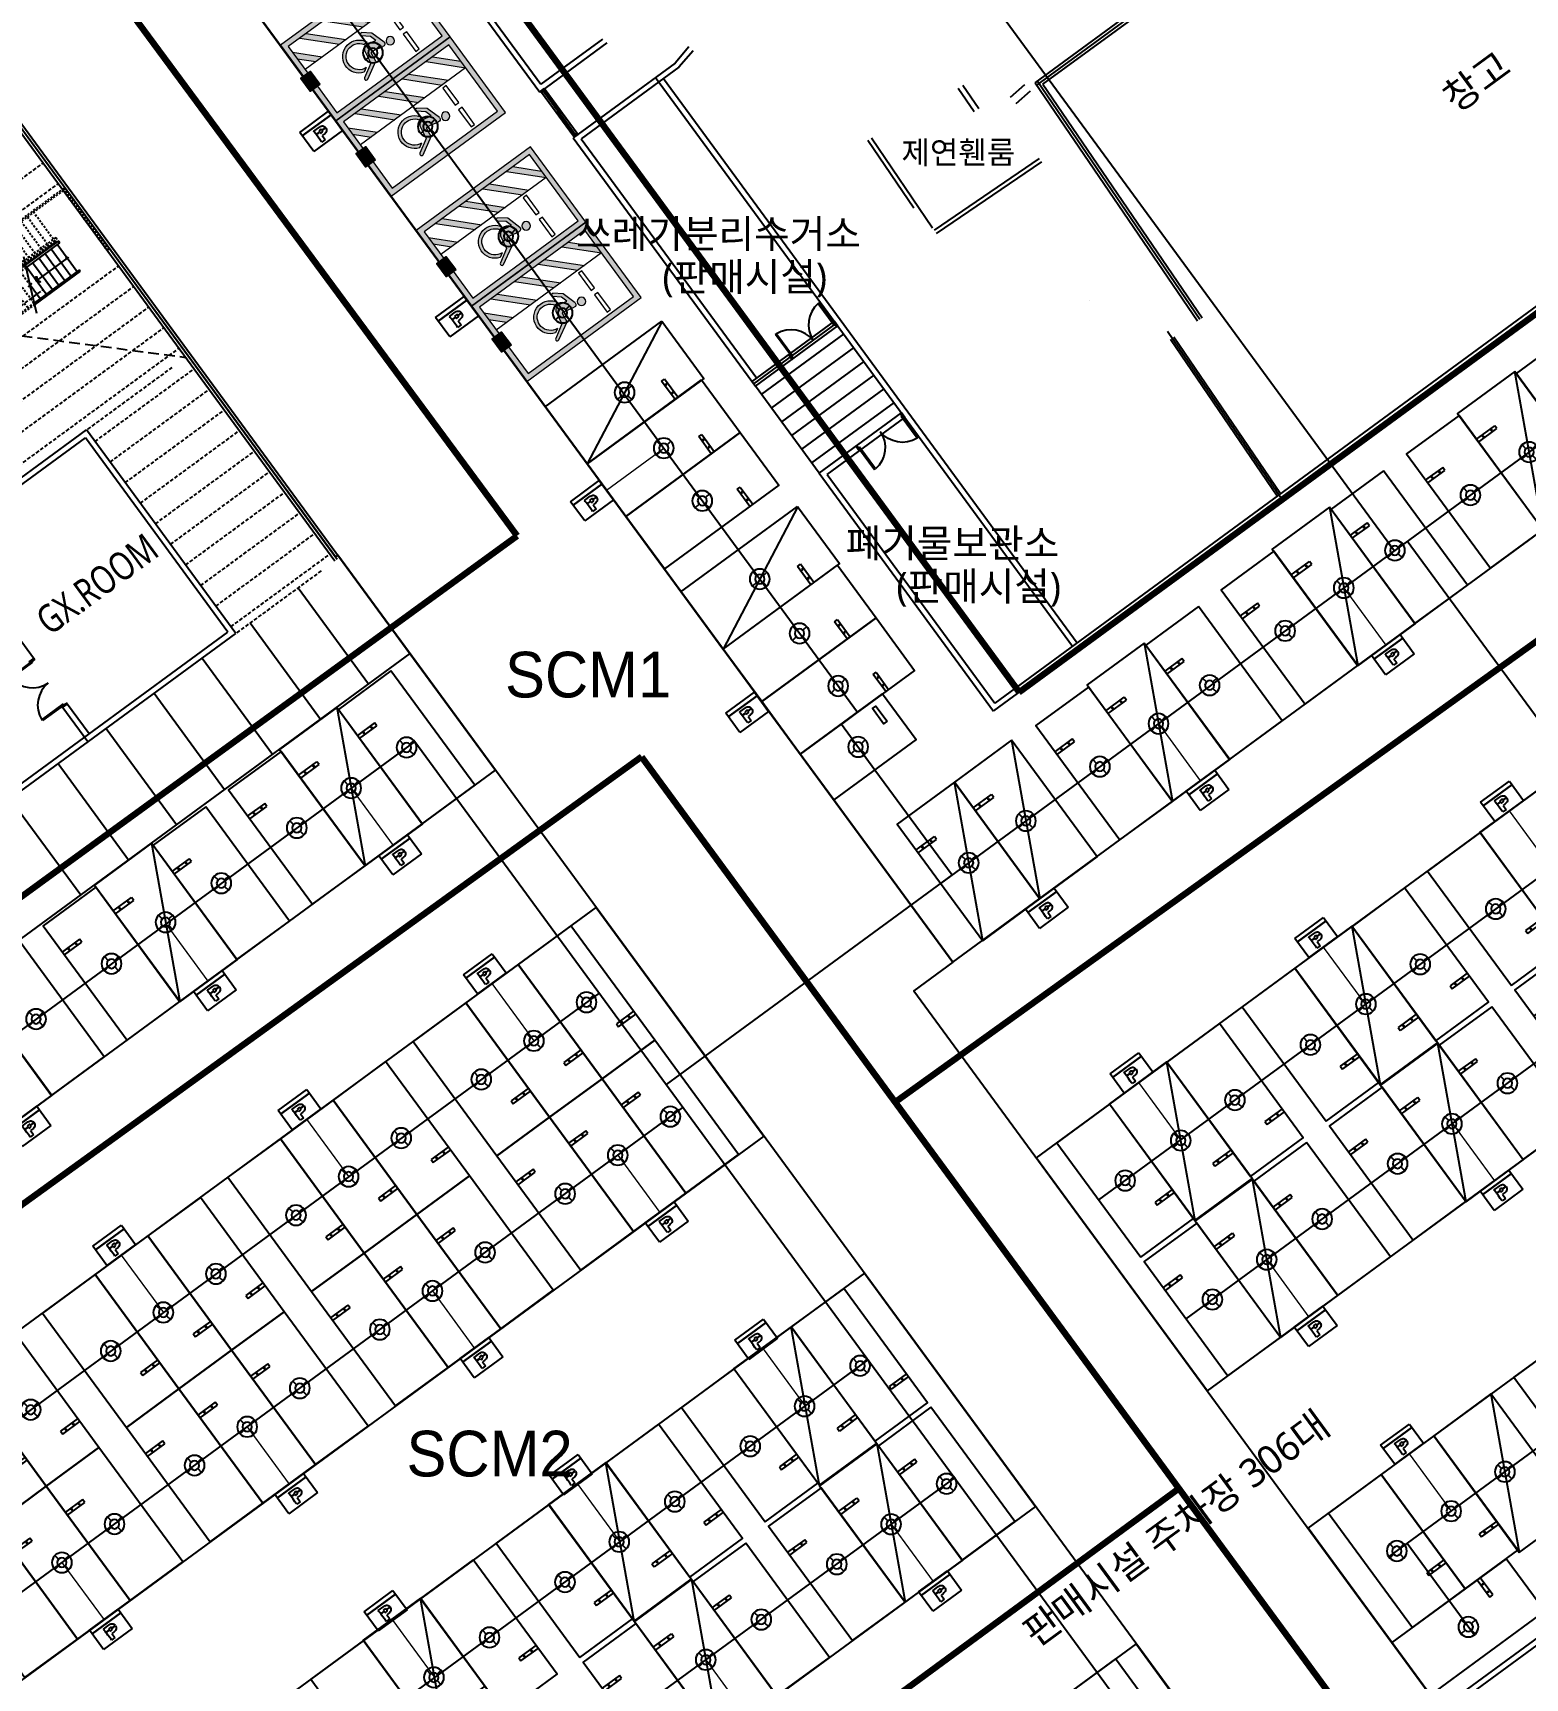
# Model space of a CAD drawing. Header units: millimetres. Extents: x 75184266 to 76346726, y -35077925 to -33679385.
# Drawn here: x 75357060 to 75409672, y -34939875 to -34881853 of the extents above; entities that cross this region are included whole.
import ezdxf
from ezdxf.enums import TextEntityAlignment as Align

# ---------------------------------------------------------------- set-up
doc = ezdxf.new("R2010")
doc.units = ezdxf.units.MM
doc.header["$LTSCALE"] = 50
doc.header["$MEASUREMENT"] = 0
for name, pattern in [('XR-지하3층$0$-HID', [2.5, 1.5, -1]), ('XR-지하3층$0$HIDDEN', [0.375, 0.25, -0.125]), ('XR-지하3층$0$HIDDEN2', [0.1875, 0.125, -0.0625])]:
    doc.linetypes.add(name, pattern=pattern)
for name, color, linetype in [('0-유도관제', 6, 'CONTINUOUS'), ('PARKING', 7, 'CONTINUOUS'), ('XR-지하3층$0$1HIDDEN2', 1, 'XR-지하3층$0$HIDDEN2'), ('XR-지하3층$0$5', 5, 'CONTINUOUS'), ('XR-지하3층$0$a-door', 6, 'CONTINUOUS'), ('XR-지하3층$0$A-주차', 9, 'CONTINUOUS'), ('XR-지하3층$0$b-sor-1$0$wid', 4, 'CONTINUOUS'), ('XR-지하3층$0$CON', 2, 'CONTINUOUS'), ('XR-지하3층$0$hat', 8, 'CONTINUOUS'), ('XR-지하3층$0$HD', 7, 'CONTINUOUS'), ('XR-지하3층$0$WAL', 3, 'CONTINUOUS'), ('XR-지하3층$0$일반주차', 8, 'CONTINUOUS'), ('XR-지하3층$0$장애인', 11, 'CONTINUOUS'), ('XR-지하3층$0$확장형주차', 8, 'CONTINUOUS')]:
    doc.layers.add(name, color=color, linetype=linetype)
doc.layers.add('건축', color=8, linetype='CONTINUOUS', plot=False)
for name, color, linetype, lineweight in [('구역제어-S.C.M', 2, 'CONTINUOUS', 100), ('주차유도-LGM', 6, 'CONTINUOUS', 20), ('주차유도-USM', 1, 'CONTINUOUS', 35), ('주차유도-레이스웨이', 1, 'CONTINUOUS', 25)]:
    doc.layers.add(name, color=color, linetype=linetype, lineweight=lineweight)
doc.styles.add('HY중고딕', font='')
doc.styles.add('XR-지하3층$0$맑은고딕', font='')
doc.styles.get('HY중고딕').set_extended_font_data('Dotum')
doc.styles.get('XR-지하3층$0$맑은고딕').set_extended_font_data('Malgun Gothic')

# ---------------------------------------------------------------- blocks, each defined once
blk = doc.blocks.new('XR-지하3층$0$확장형 주차')
at = {"layer": 'XR-지하3층$0$확장형주차', "color": 7}
for p, q in [((0, 3965), (800, 3965)), ((0, 3835), (800, 3835)), ((800, 3835), (800, 3965))]:
    blk.add_line(p, q, dxfattribs=at)
blk.add_lwpolyline([(2500, 5100), (0, 0)], dxfattribs=at)
blk.add_lwpolyline([(2500, 5091), (0, 5091), (0, -9), (2500, -9)], close=True, dxfattribs=at)
for centre in [(238, 3900), (613, 3900)]:
    blk.add_circle(centre, 17.5, dxfattribs=at)
blk = doc.blocks.new('XR-지하3층$0$일반형 주차')
at = {"layer": 'XR-지하3층$0$일반주차'}
for p, q in [((750, 3865), (0, 3865)), ((0, 3735), (750, 3735)), ((750, 3735), (750, 3865))]:
    blk.add_line(p, q, dxfattribs=at)
blk.add_lwpolyline([(2300, 5000), (0, 5000), (0, 0), (2300, 0)], close=True, dxfattribs=at)
for centre in [(238, 3800), (563, 3800)]:
    blk.add_circle(centre, 17.5, dxfattribs=at)
blk = doc.blocks.new('XR-지하3층$0$A$C3B4F4651')
at = {"layer": 'XR-지하3층$0$CON', "ltscale": 100}
blk.add_line((1945, 2772, 0), (1945, 2772, 0), dxfattribs=at)
at = {"layer": 'XR-지하3층$0$HD', "linetype": 'XR-지하3층$0$-HID'}
for p, q in [((-3448, 5422, 0), (-3448, 2722, 0)), ((-3398, 5422, 0), (-3398, 2772, 0)), ((-233, 5372, 0), (1945, 5372, 0)), ((-212, 5422, 0), (1995, 5422, 0)), ((-208, 5372, 0), (-208, 4187, 0)), ((62, 5372, 0), (62, 4187, 0)), ((332, 5372, 0), (332, 4187, 0)), ((1945, 2772, 0), (1945, 5372, 0)), ((1995, 2722, 0), (1995, 5422, 0)), ((-478, 4779, 0), (-478, 4187, 0)), ((-2198, 3957, 0), (-2198, 4117, 0)), ((-2128, 4027, 0), (-2128, 4117, 0)), ((-780, 4087, 0), (332, 4087, 0)), ((332, 4117, 0), (-767, 4117, 0)), ((-736, 4187, 0), (332, 4187, 0)), ((-2198, 3957, 0), (332, 3957, 0)), ((332, 4027, 0), (-2128, 4027, 0)), ((-2098, 4057, 0), (332, 4057, 0)), ((-2098, 4057, 0), (-2098, 4027, 0)), ((-2098, 3957, 0), (-2098, 2772, 0)), ((-1828, 2772, 0), (-1828, 3957, 0)), ((-1558, 2772, 0), (-1558, 3957, 0)), ((-1288, 2772, 0), (-1288, 3957, 0)), ((-1018, 2772, 0), (-1018, 3957, 0)), ((-748, 2772, 0), (-748, 3957, 0)), ((-478, 2772, 0), (-478, 3957, 0)), ((-208, 2772, 0), (-208, 3957, 0)), ((62, 2772, 0), (62, 3957, 0)), ((332, 2772, 0), (332, 3957, 0)), ((-3448, 2722, 0), (1995, 2722, 0)), ((-3398, 2772, 0), (1945, 2772, 0))]:
    blk.add_line(p, q, dxfattribs=at)
at = {"layer": 'XR-지하3층$0$HD', "ltscale": 10}
for p, q in [((-2198, 5422, 0), (-212, 5422, 0)), ((-2198, 5422, 0), (-2198, 5372, 0)), ((-2198, 5372, 0), (-233, 5372, 0)), ((-2098, 5372, 0), (-2098, 4187, 0)), ((-1828, 5372, 0), (-1828, 4187, 0)), ((-1558, 5372, 0), (-1558, 4187, 0)), ((-1288, 5372, 0), (-1288, 4187, 0)), ((-1018, 5372, 0), (-1018, 4187, 0)), ((-748, 5372, 0), (-748, 4187, 0)), ((-478, 5372, 0), (-478, 4779, 0)), ((-2098, 4779, 0), (-748, 4779, 0)), ((-2198, 4187, 0), (-736, 4187, 0)), ((-2198, 4117, 0), (-2198, 4187, 0)), ((-767, 4117, 0), (-2198, 4117, 0)), ((-2098, 4087, 0), (-2098, 4117, 0)), ((-2098, 4087, 0), (-780, 4087, 0)), ((-2098, 4057, 0), (-2098, 4087, 0)), ((-1828, 4087, 0), (-1828, 4117, 0)), ((-1558, 4087, 0), (-1558, 4117, 0)), ((-1288, 4087, 0), (-1288, 4117, 0)), ((-1018, 4087, 0), (-1018, 4117, 0)), ((-748, 4087, 0), (-748, 4117, 0)), ((-478, 4087, 0), (-478, 4117, 0)), ((-208, 4087, 0), (-208, 4117, 0)), ((62, 4087, 0), (62, 4117, 0)), ((332, 4087, 0), (332, 4117, 0)), ((332, 4057, 0), (332, 4087, 0)), ((-1828, 4027, 0), (-1828, 4057, 0)), ((-1558, 4027, 0), (-1558, 4057, 0)), ((-1288, 4027, 0), (-1288, 4057, 0)), ((-1018, 4027, 0), (-1018, 4057, 0)), ((-748, 4027, 0), (-748, 4057, 0)), ((-478, 4027, 0), (-478, 4057, 0)), ((-208, 4027, 0), (-208, 4057, 0)), ((62, 4027, 0), (62, 4057, 0)), ((332, 4027, 0), (332, 4057, 0)), ((-2198, 2772, 0), (-2198, 2722, 0))]:
    blk.add_line(p, q, dxfattribs=at)
at = {"layer": 'XR-지하3층$0$HD', "ltscale": 10, "elevation": 0}
blk.add_lwpolyline([(-87, 5721), (-459, 4829), (-408, 4784), (-549, 4774), (-498, 4729), (-890, 3837)], dxfattribs=at)
blk.add_lwpolyline([(-817, 4899), (-748, 4779), (-817, 4659), (-847, 4676), (-788, 4779), (-847, 4882)], close=True, dxfattribs=at)
at = {"layer": 'XR-지하3층$0$HD', "ltscale": 10}
blk.add_circle((-2098, 4779, 0), 30, dxfattribs=at)
blk.add_circle((-2098, 4779, 0), 30, dxfattribs=at)
at = {"layer": 'XR-지하3층$0$HD', "linetype": 'XR-지하3층$0$-HID'}
for radius in [115, 45]:
    blk.add_arc((332, 4072, 0), radius, 270.00005, 90.00005, dxfattribs=at)
blk = doc.blocks.new('XR-지하3층$0$A$C5E3F3FAC')
at = {"layer": 'XR-지하3층$0$a-door'}
for p, q in [((90, 950), (50, 950)), ((50, 950), (50, 0)), ((90, 0), (90, 950)), ((1910, 950), (1950, 950)), ((1910, 0), (1910, 950)), ((1950, 950), (1950, 0)), ((50, 0), (90, 0)), ((1950, 0), (1910, 0))]:
    blk.add_line(p, q, dxfattribs=at)
at = {"layer": 'XR-지하3층$0$a-door', "color": 6}
for points in [[(0, 850), (0, 1050), (50, 1050), (50, 850)], [(2000, 850), (2000, 1050), (1950, 1050), (1950, 850)]]:
    blk.add_lwpolyline(points, close=True, dxfattribs=at)
at = {"layer": 'XR-지하3층$0$a-door', "color": 7}
for centre, start, end in [((-2, 999), 275.25016, 357.21379), ((2002, 999), 182.78621, 264.74984)]:
    blk.add_arc(centre, 1003, start, end, dxfattribs=at)
blk = doc.blocks.new('XR-지하3층$0$장애인 주차')
at = {"layer": 'XR-지하3층$0$5', "ltscale": 4}
h = blk.add_hatch(color=7, dxfattribs=at)
h.dxf.hatch_style = 1
h.paths.add_polyline_path([(3842, -695), (4402, -695), (4402, -1115), (3842, -1115)])
h.paths.add_polyline_path([(3892, -1065), (4352, -1065), (4352, -745), (3892, -745)], flags=16)
h.paths.add_polyline_path([(3982, -990), (3988, -973), (4011, -981), (4046, -898), (4136, -898), (4137, -881), (4072, -881), (4072, -863), (4138, -863), (4142, -810, -3.72247), (4161, -797), (4152, -916), (4058, -916), (4021, -1003)], flags=0)
h = blk.add_hatch(color=256, dxfattribs=at)
h.dxf.hatch_style = 1
h.paths.add_polyline_path([(4352, -1065), (4352, -745), (3892, -745), (3892, -1065)])
at = {"layer": 'XR-지하3층$0$hat'}
h = blk.add_hatch(color=7, dxfattribs=at)
edge = h.paths.add_edge_path()
edge.add_line((4161, -797), (4152, -916))
edge.add_line((4152, -916), (4058, -916))
edge.add_line((4058, -916), (4021, -1003))
edge.add_line((4021, -1003), (3982, -990))
edge.add_line((3982, -990), (3988, -973))
edge.add_line((3988, -973), (4011, -981))
edge.add_line((4011, -981), (4046, -898))
edge.add_line((4046, -898), (4136, -898))
edge.add_line((4136, -898), (4137, -881))
edge.add_line((4137, -881), (4072, -881))
edge.add_line((4072, -881), (4072, -863))
edge.add_line((4072, -863), (4138, -863))
edge.add_line((4138, -863), (4142, -810))
edge.add_arc((4140, -787), 22.8, -24.88273, 274.96983, ccw=False)
edge = h.paths.add_edge_path()
edge.add_line((4048, -981), (4058, -958))
edge.add_arc((4127, -942), 71.5, 192.8781, 416.16881)
edge.add_line((4167, -882), (4169, -863))
edge.add_arc((4127, -942), 89.2, 206.53502, 422.4866, ccw=False)
at = {"layer": 'XR-지하3층$0$장애인', "lineweight": 5, "true_color": 0xffffff}
blk.add_hatch(color=7, dxfattribs=at).paths.add_polyline_path([(2472, 3995), (2472, -1005), (3842, -1005), (3842, -805), (2672, -805), (2672, 3795), (5572, 3795), (5572, -805), (4402, -805), (4402, -1005), (5772, -1005), (5772, 3995)])
h = blk.add_hatch(color=7, dxfattribs=at)
h.paths.add_polyline_path([(5572, 2795), (5572, 3078), (4855, 3795), (4572, 3795)])
h.paths.add_polyline_path([(4572, 3045), (4572, 2762), (5572, 1762), (5572, 2045)])
h.paths.add_polyline_path([(4572, 2012), (4572, 1729), (5572, 729), (5572, 1012)])
h.paths.add_polyline_path([(5572, -304), (5572, -21), (4572, 979), (4572, 696)])
h.paths.add_polyline_path([(4572, -54), (4572, -336), (5041, -805), (5323, -805)])
h = blk.add_hatch(color=7, dxfattribs=at)
h.paths.add_polyline_path([(3763, 2216, -1), (3463, 2216, -1)])
h.paths.add_polyline_path([(3992, 1503, -0.343093), (3870, 1283), (3381, 1194), (3090, 708, -0.931653), (2987, 770), (3330, 1379), (3639, 1415, 0.446048), (3689, 1485), (3600, 1888, -0.596144), (3699, 2009), (4214, 1851), (4443, 1569, -0.883364), (4355, 1493), (4151, 1741), (3925, 1810)])
h.paths.add_polyline_path([(4053, 1393), (4055, 1528, -1.526545), (3257, 820), (3348, 969, 1.638056)])
at = {"layer": 'XR-지하3층$0$1HIDDEN2', "color": 11}
for points in [[(4161, -797), (4152, -916), (4058, -916), (4021, -1003), (3982, -990), (3988, -973), (4011, -981), (4046, -898), (4136, -898), (4137, -881), (4072, -881), (4072, -863), (4138, -863), (4142, -810)], [(4167, -882), (4169, -863)]]:
    blk.add_lwpolyline(points, dxfattribs=at)
for centre, radius, start, end in [((4127, -942), 89.2, 206.53502, 62.4866), ((4127, -942), 71.5, 192.8781, 56.16881), ((4140, -787), 22.8, 335.11727, 274.96983)]:
    blk.add_arc(centre, radius, start, end, dxfattribs=at)
at = {"layer": 'XR-지하3층$0$5', "lineweight": 5}
for p, q in [((4572, 3795), (4572, -805)), ((5572, 2795), (4572, 3795)), ((5572, 3078), (4855, 3795)), ((5572, 2045), (4572, 3045)), ((5572, 1762), (4572, 2762)), ((5572, 1012), (4572, 2012)), ((5572, 729), (4572, 1729)), ((5572, -21), (4572, 979)), ((5572, -304), (4572, 696)), ((5323, -805), (4572, -54)), ((5041, -805), (4572, -336))]:
    blk.add_line(p, q, dxfattribs=at)
at = {"layer": 'XR-지하3층$0$5', "ltscale": 4}
for p, q in [((4165, -1005), (4165, -805)), ((4165, -805), (4165, -905))]:
    blk.add_line(p, q, dxfattribs=at)
at = {"layer": 'XR-지하3층$0$5', "lineweight": 5}
for points in [[(3842, -1005), (2472, -1005), (2472, 3995), (5772, 3995), (5772, -1005), (4402, -1005)], [(3842, -805), (2672, -805), (2672, 3795), (5572, 3795), (5572, -805), (4402, -805)]]:
    blk.add_lwpolyline(points, dxfattribs=at)
at = {"layer": 'XR-지하3층$0$5', "ltscale": 4}
for points in [[(3842, -695), (3842, -1115), (4402, -1115), (4402, -695)], [(3892, -745), (3892, -1065), (4352, -1065), (4352, -745)]]:
    blk.add_lwpolyline(points, close=True, dxfattribs=at)
at = {"layer": 'XR-지하3층$0$장애인', "color": 8, "lineweight": 5}
for p, q in [((3689, 1485), (3600, 1888, 0)), ((3699, 2009, 0), (4214, 1851, 0)), ((3925, 1810, 0), (4151, 1741, 0)), ((4151, 1741, 0), (4355, 1493, 0)), ((4214, 1851, 0), (4443, 1569, 0)), ((4055, 1528), (4053, 1393)), ((3348, 969), (3257, 820))]:
    blk.add_line(p, q, dxfattribs=at)
at = {"layer": 'XR-지하3층$0$장애인', "color": 7, "lineweight": 5}
for points in [[(3523, 2720), (2773, 2720), (2773, 2870), (3523, 2870)], [(4473, 2720), (3723, 2720), (3723, 2870), (4473, 2870)]]:
    blk.add_lwpolyline(points, close=True, dxfattribs=at)
at = {"layer": 'XR-지하3층$0$장애인', "color": 8, "lineweight": 5, "extrusion": (0.976964, 0.213404, 0), "elevation": 4221}
blk.add_lwpolyline([(617, 0), (931, 0)], dxfattribs=at)
at = {"layer": 'XR-지하3층$0$장애인', "color": 8, "lineweight": 5}
for points in [[(3094, 715, -1.000002), (2987, 770), (3330, 1379), (3640, 1415)], [(3992, 1503, -0.343093), (3870, 1283), (3381, 1194), (3094, 715)]]:
    blk.add_lwpolyline(points, format="xyb", dxfattribs=at)
blk.add_circle((3613, 2216), 150, dxfattribs=at)
for centre, radius, start, end in [((3682, 1922, 0), 88.4, 79.11433, 202.31847), ((3810, 1000), 582, 198.00599, 65.09494), ((3809, 1000), 462, 183.85247, 58.2396), ((3632, 1473), 57.7, 276.27861, 12.43535), ((4394, 1537, 0), 58.8, 227.96553, 33.79043)]:
    blk.add_arc(centre, radius, start, end, dxfattribs=at)
blk = doc.blocks.new('XR-지하3층$0$A$C77A365F3')
at = {"layer": 'XR-지하3층$0$a-door'}
for points in [[(0, 0), (45, 0), (45, 150), (0, 150)], [(45, 150), (1955, 150), (1955, 0), (45, 0)], [(45, 15), (115, 15), (115, 75), (45, 75)], [(45, 75), (1035, 75), (1035, 15), (45, 15)], [(115, 39), (965, 39), (965, 51), (115, 51)], [(965, 75), (1035, 75), (1035, 135), (965, 135)], [(965, 135), (1955, 135), (1955, 75), (965, 75)], [(965, 15), (1035, 15), (1035, 75), (965, 75)], [(1035, 99), (1885, 99), (1885, 111), (1035, 111)], [(1885, 75), (1955, 75), (1955, 135), (1885, 135)], [(1955, 0), (2000, 0), (2000, 150), (1955, 150)]]:
    blk.add_lwpolyline(points, close=True, dxfattribs=at)
at = {"layer": 'XR-지하3층$0$b-sor-1$0$wid', "color": 1}
blk.add_line((1000, 0), (1000, 150), dxfattribs=at)
at = {"layer": 'XR-지하3층$0$WAL', "color": 0, "const_width": 10}
blk.add_lwpolyline([(260, 100), (809, 100), (712, 130)], dxfattribs=at)
blk = doc.blocks.new('XR-지하3층$0$A$C73B52ADF')
at = {"layer": 'XR-지하3층$0$A-주차', "elevation": 0}
for points in [[(-2038, 2466), (-38, 2466), (-38, -1134), (-2038, -1134)], [(-1166, 2021), (-1166, 1871), (-1832, 1871), (-1832, 2021)]]:
    blk.add_lwpolyline(points, close=True, dxfattribs=at)
blk = doc.blocks.new('센서')
at = {"layer": '0-유도관제', "color": 0}
for p, q in [((405935, 34224), (406072, 34088)), ((406311, 34088), (406447, 34225)), ((405936, 33712), (406072, 33849)), ((406311, 33849), (406448, 33713))]:
    blk.add_line(p, q, dxfattribs=at)
for major_axis, start_param, end_param in [((0, 362), 2.801804347482335, 9.084989654661921), ((0, 169), 2.862310370331367, 9.145495677510954)]:
    blk.add_ellipse((406192, 33969), major_axis=major_axis, ratio=1, start_param=start_param, end_param=end_param, dxfattribs=at)
blk = doc.blocks.new('만공차등')
at = {"layer": '0-유도관제', "color": 0}
for p, q in [((305755, 78525), (306597, 78525)), ((305755, 77269), (305755, 78525)), ((306442, 77269), (306442, 78525)), ((306442, 78525), (306442, 77269)), ((306597, 78525), (306597, 77269)), ((306185, 78101), (306185, 77952)), ((306185, 77838), (306185, 77693)), ((306191, 78101), (306191, 77952)), ((306191, 77838), (306191, 77693)), ((306597, 77269), (305755, 77269))]:
    blk.add_line(p, q, dxfattribs=at)
for points in [[(305858, 77952), (305858, 77952), (305858, 78101), (305858, 78101)], [(305858, 78101), (305858, 78101), (306044, 78101), (306185, 78101)], [(306037, 77952), (306037, 77952), (305858, 77952), (305858, 77952)], [(306037, 77870), (306037, 77870), (306037, 77952), (306037, 77952)], [(306078, 77737), (306050, 77766), (306037, 77810), (306037, 77870)], [(306134, 77952), (306134, 77952), (306134, 77915), (306134, 77915)], [(306185, 77952), (306159, 77952), (306134, 77952), (306134, 77952)], [(306134, 77915), (306134, 77887), (306139, 77867), (306149, 77855)], [(306149, 77855), (306158, 77844), (306170, 77838), (306185, 77838)], [(306191, 78101), (306274, 78101), (306339, 78101), (306339, 78101)], [(306241, 77952), (306241, 77952), (306217, 77952), (306191, 77952)], [(306191, 77838), (306204, 77838), (306216, 77843), (306226, 77853)], [(306226, 77853), (306236, 77863), (306241, 77882), (306241, 77909)], [(306241, 77909), (306241, 77909), (306241, 77952), (306241, 77952)], [(306339, 77854), (306339, 77800), (306327, 77760), (306301, 77733)], [(306339, 78101), (306339, 78101), (306339, 77854), (306339, 77854)], [(306185, 77693), (306139, 77694), (306104, 77709), (306078, 77737)]]:
    blk.add_open_spline(points, degree=3, dxfattribs=at)
blk.add_open_spline([(306301, 77733), (306275, 77706), (306239, 77693), (306192, 77693), (306191, 77693), (306191, 77693), (306191, 77693)], degree=3, knots=[0.4989771, 0.4989771, 0.4989771, 0.4989771, 0.9979543, 0.9979543, 0.9979543, 1, 1, 1, 1], dxfattribs=at)

msp = doc.modelspace()

# ---------------------------------------------------------------- linework, layer by layer
at = {"layer": '건축', "ltscale": 100}
for p, q in [((75338556.1, -34860540.2), (75367788.4, -34900412.5)), ((75380190.8, -34882349.2), (75379699.9, -34882919, 0)), ((75380342.3, -34882479.8, 0), (75379836.5, -34883066.8, 0)), ((75413263.2, -34889394, 0), (75390931.9, -34905766.2, 0)), ((75413145, -34889232.7, 0), (75390974.9, -34905486.7, 0)), ((75385647.1, -34892469.2), (75382743.8, -34894597.7)), ((75386001.8, -34892953.1), (75383098.5, -34895081.6)), ((75386356.6, -34893436.9), (75383453.3, -34895565.5)), ((75386711.3, -34893920.8), (75383808, -34896049.4)), ((75387066.1, -34894404.7), (75384162.8, -34896533.3)), ((75387420.9, -34894888.6), (75384517.6, -34897017.2))]:
    msp.add_line(p, q, dxfattribs=at)
at = {"layer": '건축', "ltscale": 0.5}
for p, q in [((75339252.7, -34861321.2), (75367869, -34900353.4)), ((75339564.4, -34862084.7), (75367707.7, -34900471.6)), ((75392398.3, -34883611.7), (75407776.6, -34872337.8)), ((75392454.6, -34883694.4), (75407997.5, -34872299.9)), ((75392672.3, -34883658.8), (75408056.2, -34872380.8)), ((75389496, -34914630.7), (75360760.5, -34875435.9)), ((75369539.6, -34876587.5), (75374928.2, -34883937.4)), ((75369794.9, -34876597.6), (75374971.2, -34883657.9)), ((75377294.1, -34882202.8), (75374928.2, -34883937.4)), ((75377138.6, -34882068.9), (75374971.2, -34883657.9)), ((75379699.9, -34882919), (75376110.7, -34885550.4)), ((75379836.5, -34883066.8), (75376390.2, -34885593.4)), ((75379014, -34883421.8), (75393717, -34903476.3)), ((75379293.6, -34883464.9), (75393878.2, -34903358.1)), ((75389686.3, -34883804.1), (75390249, -34884630.7)), ((75389851.6, -34883691.5), (75390414.4, -34884518.1)), ((75391531.1, -34884115.1, 0.1), (75392031, -34883669)), ((75391730.9, -34884338.9), (75392230.7, -34883892.8)), ((75392398.3, -34883611.7), (75398116.7, -34892010.6)), ((75392479, -34883552.5), (75398199.3, -34891954.3)), ((75392672.3, -34883658.8), (75398282, -34891898.1)), ((75376110.7, -34885550.4), (75382535.9, -34894314.2)), ((75376390.2, -34885593.4), (75382579, -34894034.7)), ((75386498.1, -34885633.7), (75388124.6, -34888022.6)), ((75386622.1, -34885549.3), (75388783.2, -34888723.4)), ((75388845.1, -34888814.3), (75392556.6, -34886287.4)), ((75388923.9, -34888930), (75392635.4, -34886403.1)), ((75394300, -34891282.3), (75394300, -34891282.3)), ((75382417.7, -34894152.9), (75385321, -34892024.4)), ((75382476.8, -34894233.6), (75385380.1, -34892105)), ((75382535.9, -34894314.2), (75385439.2, -34892185.7)), ((75397059.2, -34892367.6), (75401105.7, -34898310.9)), ((75397166.1, -34892657.8), (75400929.6, -34898185.5)), ((75397290.1, -34892573.4), (75401053.6, -34898101.1)), ((75384782.7, -34897378.8), (75382535.9, -34894314.2)), ((75384782.7, -34897378.8), (75387686, -34895250.3)), ((75385062.3, -34897421.9), (75387804.3, -34895411.6)), ((75356074.6, -34897966.8, 0), (75358952.8, -34895856.6, 0)), ((75356192.9, -34898128, 0), (75358909.7, -34896136.2, 0)), ((75363934.5, -34902989.9), (75358909.7, -34896136.2)), ((75364214.1, -34903033), (75358952.8, -34895856.6)), ((75389496, -34914630.7), (75414254.2, -34896479.2)), ((75384782.7, -34897378.8), (75390933.6, -34905768.5)), ((75385062.3, -34897421.9), (75390976.7, -34905489)), ((75357117.3, -34903955.3), (75354015.4, -34899724.5)), ((75349100.8, -34914113.3), (75364214.1, -34903033)), ((75349143.8, -34913833.7), (75363934.5, -34902989.9)), ((75370353.7, -34903741.6), (75373369.1, -34907854.6)), ((75358997.2, -34906857.8), (75358079.4, -34905605.9)), ((75359040.2, -34906578.2), (75358240.7, -34905487.6)), ((75392440.7, -34921523.5), (75412683.2, -34906682.7)), ((75345784.7, -34935517.8), (75376914.8, -34912694.9)), ((75376914.8, -34912694.9, 0), (75382827.4, -34920759.7)), ((75398471.6, -34929749.6), (75418714.1, -34914908.8)), ((75402019.2, -34934588.5), (75422261.7, -34919747.7)), ((75382827.4, -34920759.7), (75351697.4, -34943582.6)), ((75392440.7, -34921523.5), (75398471.6, -34929749.6)), ((75386375, -34925598.5), (75355245, -34948421.5)), ((75386375, -34925598.6), (75392405.9, -34933824.6)), ((75392406, -34933824.6), (75361275.9, -34956647.5)), ((75406690.2, -34940959.6), (75402019.4, -34934588.7)), ((75395953.6, -34938663.5), (75364823.5, -34961486.4)), ((75395953.6, -34938663.5), (75401097.6, -34945679.8))]:
    msp.add_line(p, q, dxfattribs=at)
at = {"layer": '건축', "linetype": 'XR-지하3층$0$HIDDEN', "ltscale": 10}
for p, q in [((75344520.9, -34895903.2, 0), (75357423.6, -34886444.5, 0)), ((75345053.3, -34896628.8, 0), (75357955.7, -34887170.4, 0)), ((75347182.8, -34899531.5, 0), (75360084.4, -34890073.6, 0)), ((75346650.4, -34898805.8, 0), (75357415.1, -34890914.5, 0)), ((75347715.1, -34900257.1, 0), (75360616.6, -34890799.4, 0)), ((75348247.5, -34900982.8, 0), (75361148.4, -34891525.5, 0)), ((75348779.9, -34901708.5, 0), (75361680.7, -34892251.2, 0)), ((75349312.2, -34902434.1, 0), (75362213.1, -34892976.8, 0)), ((75361961.9, -34893650.5), (75358952.8, -34895856.6)), ((75359253.9, -34896262.1, 0), (75362745.6, -34893702.4, 0)), ((75359786.2, -34896987.8, 0), (75363277.7, -34894428.2, 0)), ((75360318.1, -34897713.8, 0), (75363809.8, -34895154.1, 0)), ((75360850.4, -34898439.5, 0), (75364341.9, -34895879.9, 0)), ((75361382.8, -34899165.1, 0), (75364874, -34896605.8, 0)), ((75361914.6, -34899891.2, 0), (75365406.1, -34897331.7, 0)), ((75362446.5, -34900617.2, 0), (75365938.2, -34898057.5, 0)), ((75362978.9, -34901342.9, 0), (75366470.3, -34898783.4, 0)), ((75363511.2, -34902068.5, 0), (75367002.5, -34899509.2, 0)), ((75364043.1, -34902794.6, 0), (75367534.6, -34900235.1, 0)), ((75367223.2, -34900826.8), (75364214.1, -34903033))]:
    msp.add_line(p, q, dxfattribs=at)
at = {"layer": '건축', "linetype": 'XR-지하3층$0$HIDDEN', "ltscale": 30}
msp.add_line((75340494.1, -34890414.3, 0), (75362446.4, -34893295.3), dxfattribs=at)
at = {"layer": '건축', "ltscale": 3}
for p, q in [((75367869.4, -34900353.1), (75370353.7, -34903741.6)), ((75366409.4, -34901423.5), (75368893.7, -34904812)), ((75364717.9, -34902663.6), (75367202.2, -34906052.1)), ((75370353.7, -34903741.6), (75336281.1, -34928721.9)), ((75363026.4, -34903903.7), (75365510.7, -34907292.2)), ((75361335, -34905143.8), (75363819.3, -34908532.3)), ((75359643.5, -34906383.9), (75362127.8, -34909772.4)), ((75357952, -34907624), (75360436.3, -34911012.5)), ((75356260.6, -34908864.1), (75358744.9, -34912252.6))]:
    msp.add_line(p, q, dxfattribs=at)
at = {"layer": '건축'}
msp.add_line((75336833.1, -34934640.9), (75373369.1, -34907854.6), dxfattribs=at)
at = {"layer": '건축', "ltscale": 1000}
for p, q in [((75407335.4, -34940486.6), (75426932.7, -34926118.8)), ((75407453.6, -34940647.9), (75426889.7, -34926398.4))]:
    msp.add_line(p, q, dxfattribs=at)
at = {"layer": '건축', "ltscale": 0.5}
msp.add_lwpolyline([(75414201.7, -34962198.5), (75414116.7, -34962260.8), (75408974.8, -34955247.3), (75408934.6, -34955276.9), (75407426.2, -34953220.9), (75406907, -34953601.7), (75367809.3, -34900273.2), (75367729.2, -34900331.8), (75339172, -34861380.4), (75346591, -34855941.2), (75357179.5, -34870383.7), (75362824.9, -34866244.9), (75366426.7, -34871157.7), (75361023.3, -34875119.2), (75360700.7, -34875355.7), (75389495.4, -34914631.1), (75388124.4, -34915636.3), (75435545.1, -34980317.2), (75435625.8, -34980258.1), (75435861.1, -34980579.1), (75430538.4, -34984481.5), (75414201.7, -34962198.5)], dxfattribs=at)
at = {"layer": '건축', "ltscale": 3}
msp.add_lwpolyline([(75361660.7, -34891887.4), (75362607.1, -34893177.5)], dxfattribs=at)
at = {"layer": '구역제어-S.C.M', "ltscale": 0.5}
for p, q in [((75366199.9, -34870146.1, 0), (75391831.3, -34905106.8, 0)), ((75374136.4, -34899592.3), (75357072.4, -34876477.3)), ((75391831.3, -34905106.8, 0), (75410709.4, -34891278.3)), ((75416194.7, -34898905.9), (75387464.7, -34919566.7)), ((75334581.1, -34928361.8), (75374136.4, -34899592.3)), ((75378517.4, -34907382.3), (75341735.4, -34933982.3)), ((75378517.4, -34907382.3), (75410405.7, -34950807.4)), ((75360790.4, -34960121.3), (75397467.5, -34933188.3))]:
    msp.add_line(p, q, dxfattribs=at)
at = {"layer": '주차유도-LGM', "color": 6, "lineweight": 20, "ltscale": 500}
for p, q in [((75367730.2, -34884957.7), (75369753.6, -34883474.2)), ((75372519.4, -34891490.1), (75374542.9, -34890006.6)), ((75377279.2, -34897982.4), (75379302.7, -34896498.9)), ((75403280.2, -34901424.9), (75404763.7, -34903448.4)), ((75382748.4, -34905442.3), (75384771.9, -34903958.8)), ((75396747.8, -34906214.2), (75398231.2, -34908237.6)), ((75368280.7, -34908485.3), (75369764.2, -34910508.7)), ((75409108.2, -34909292.6), (75410591.7, -34911316.1)), ((75391081.9, -34910368.1), (75392565.4, -34912391.5)), ((75361748.3, -34913274.5), (75363231.8, -34915298)), ((75402556, -34914096.4), (75404039.4, -34916119.8)), ((75373240.9, -34915377.2), (75374724.4, -34917400.7)), ((75396043.3, -34918871.1), (75397526.8, -34920894.6)), ((75366708.5, -34920166.5), (75368192, -34922189.9)), ((75407114, -34920313.5), (75408597.5, -34922336.9)), ((75377680.8, -34921433.1), (75379164.3, -34923456.5)), ((75360176, -34924955.7), (75361659.5, -34926979.2)), ((75400561.8, -34925117.2), (75402045.3, -34927140.7)), ((75371148.3, -34926222.3), (75372631.8, -34928245.8)), ((75382810.8, -34928262.5), (75384294.3, -34930286)), ((75364615.9, -34931011.6), (75366099.3, -34933035)), ((75405582.9, -34931964.5), (75407066.4, -34933988)), ((75376276.5, -34933041.9), (75377760, -34935065.3)), ((75387318.7, -34934449.5), (75388802.2, -34936473)), ((75358083.4, -34935800.8), (75359566.9, -34937824.3)), ((75369745.2, -34937841.5), (75371228.7, -34939865)), ((75380784.5, -34939229), (75382268, -34941252.5))]:
    msp.add_line(p, q, dxfattribs=at)
at = {"layer": '주차유도-레이스웨이', "ltscale": 0.5}
for p, q in [((75363131.4, -34874441.6), (75386131.8, -34905813.7)), ((75389296.4, -34878600.2), (75405068.9, -34900113.5)), ((75412695.4, -34894522.2), (75389065.7, -34911846.2)), ((75412792.2, -34909702.8), (75405519.6, -34899783.1)), ((75386131.8, -34905813.7), (75385567.2, -34906227.5)), ((75385567.2, -34906227.5), (75386749.8, -34907840.5)), ((75370520.8, -34906843), (75339953.5, -34929253.3)), ((75370520.8, -34906843), (75396087.7, -34941715.8)), ((75386749.8, -34907840.5), (75389469.6, -34911550.2)), ((75394644, -34923008.1), (75412792.2, -34909702.8)), ((75389469.6, -34911550.2), (75379871.8, -34918586.7)), ((75397718.6, -34927201.7), (75415866.7, -34913896.5)), ((75377024.7, -34915714.3), (75347667.2, -34937237.7)), ((75379871.8, -34918586.7), (75379389.7, -34918940.2)), ((75350623.5, -34941270), (75379981, -34919746.6)), ((75404865.9, -34935601.3), (75423014.1, -34922296)), ((75357067.6, -34950235.9), (75386509.2, -34928650.9)), ((75360093.9, -34954363.5), (75389559.8, -34932811.9)), ((75407880.4, -34938354.8), (75405513.5, -34935126.5))]:
    msp.add_line(p, q, dxfattribs=at)

# ---------------------------------------------------------------- block references
at = {"layer": '건축', "xscale": -1}
for name, p, rotation in [('XR-지하3층$0$장애인 주차', (75370009.6, -34886351.7), 306.2469333594607), ('XR-지하3층$0$장애인 주차', (75371960.8, -34889013), 306.2469333594607), ('XR-지하3층$0$장애인 주차', (75374798.9, -34892884.1), 306.2469333594607), ('XR-지하3층$0$장애인 주차', (75376750.1, -34895545.5), 306.2469333594607), ('XR-지하3층$0$확장형 주차', (75376606.5, -34897049.6), 306.2469343039791), ('XR-지하3층$0$일반형 주차', (75377966.4, -34898904.5), 306.2469333594607), ('XR-지하3층$0$A$C5E3F3FAC', (75388306.9, -34896097.1), 36.24693335896688), ('XR-지하3층$0$일반형 주차', (75379326.3, -34900759.4), 306.2469333594607), ('XR-지하3층$0$확장형 주차', (75381395.8, -34903582), 306.2469343039791), ('XR-지하3층$0$일반형 주차', (75382755.7, -34905436.9), 306.2469333594607), ('XR-지하3층$0$일반형 주차', (75384115.6, -34907291.8), 306.2469333594607)]:
    msp.add_blockref(name, p, dxfattribs=dict(at, rotation=rotation))
at = {"layer": '건축', "extrusion": (-2.68555e-11, -1.96904e-11, -1), "zscale": -1, "rotation": 233.7528842667841}
msp.add_blockref('XR-지하3층$0$A$C77A365F3', (-75375089.5, -34883819.2, 0), dxfattribs=at)
at = {"layer": '건축', "ltscale": 0.5, "rotation": 216.2469333634045}
msp.add_blockref('XR-지하3층$0$A$C3B4F4651', (75353750.7, -34887182.2, 0), dxfattribs=at)
at = {"layer": '건축'}
for name, p, rotation in [('XR-지하3층$0$A$C5E3F3FAC', (75384818.4, -34891338.9), 216.2469337717095), ('XR-지하3층$0$일반형 주차', (75412318.7, -34897898.3), 36.24693643183485), ('XR-지하3층$0$확장형 주차', (75410302.5, -34899376.4), 36.24693643183485), ('XR-지하3층$0$일반형 주차', (75408447.6, -34900736.3), 36.24693643183485), ('XR-지하3층$0$일반형 주차', (75405786.2, -34902687.5), 36.24693643183485), ('XR-지하3층$0$확장형 주차', (75403770.1, -34904165.7), 36.24693643183485), ('XR-지하3층$0$일반형 주차', (75401915.2, -34905525.6), 36.24693643183485), ('XR-지하3층$0$일반형 주차', (75399253.8, -34907476.8), 36.24693643183485), ('XR-지하3층$0$확장형 주차', (75397237.6, -34908954.9), 36.24693643183485), ('XR-지하3층$0$A$C5E3F3FAC', (75356240.9, -34904535.8), 306.2469333594607), ('XR-지하3층$0$일반형 주차', (75370786.8, -34909747.9), 36.24693643183485), ('XR-지하3층$0$A$C73B52ADF', (75386235.3, -34908264.5, 0), 306.2476153954574), ('XR-지하3층$0$일반형 주차', (75395382.7, -34910314.9), 36.24693643183485), ('XR-지하3층$0$확장형 주차', (75368770.6, -34911226.1), 36.24693643183485), ('XR-지하3층$0$일반형 주차', (75366915.7, -34912586), 36.24693643183485), ('XR-지하3층$0$확장형 주차', (75392560, -34912384.3), 36.24693643183485), ('XR-지하3층$0$확장형 주차', (75390543.8, -34913862.5), 36.24693643183485), ('XR-지하3층$0$확장형 주차', (75410101.8, -34908575.3), 216.2469348949301), ('XR-지하3층$0$일반형 주차', (75364254.3, -34914537.2), 36.24693643183485), ('XR-지하3층$0$일반형 주차', (75408085.6, -34910053.4), 216.2469348949301), ('XR-지하3층$0$확장형 주차', (75362238.1, -34916015.3), 36.24693643183485), ('XR-지하3층$0$일반형 주차', (75360383.2, -34917375.2), 36.24693643183485), ('XR-지하3층$0$일반형 주차', (75405424.3, -34912004.6), 216.2469348949301), ('XR-지하3층$0$일반형 주차', (75376028.6, -34913344.6), 216.2469364318348), ('XR-지하3층$0$확장형 주차', (75403569.4, -34913364.5), 216.2469348949301), ('XR-지하3층$0$일반형 주차', (75357721.2, -34919326.9), 36.24693643183485), ('XR-지하3층$0$일반형 주차', (75374173.7, -34914704.5), 216.2469364318348), ('XR-지하3층$0$일반형 주차', (75412261.7, -34919639.4), 36.24693643183485), ('XR-지하3층$0$확장형 주차', (75355705, -34920805.1), 36.24693643183485), ('XR-지하3층$0$일반형 주차', (75401553.2, -34914842.7), 216.2469348949301), ('XR-지하3층$0$일반형 주차', (75372318.8, -34916064.4), 216.2469364318348), ('XR-지하3층$0$일반형 주차', (75409600.3, -34921590.6), 36.24693643183485), ('XR-지하3층$0$일반형 주차', (75398891.8, -34916793.9), 216.2469348949301), ('XR-지하3층$0$일반형 주차', (75380086.4, -34922769.3), 36.24693643183485), ('XR-지하3층$0$확장형 주차', (75407584.1, -34923068.8), 36.24693643183485), ('XR-지하3층$0$일반형 주차', (75369496.2, -34918133.9), 216.2469364318348), ('XR-지하3층$0$확장형 주차', (75397036.9, -34918153.8), 216.2469348949301), ('XR-지하3층$0$일반형 주차', (75378231.5, -34924129.2), 36.24693643183485), ('XR-지하3층$0$일반형 주차', (75405729.2, -34924428.7), 36.24693643183485), ('XR-지하3층$0$일반형 주차', (75367641.3, -34919493.8), 216.2469364318348), ('XR-지하3층$0$일반형 주차', (75395020.7, -34919632), 216.2469348949301), ('XR-지하3층$0$일반형 주차', (75376376.6, -34925489.1), 36.24693643183485), ('XR-지하3층$0$일반형 주차', (75365786.4, -34920853.7), 216.2469364318348), ('XR-지하3층$0$일반형 주차', (75403067.8, -34926379.9), 36.24693643183485), ('XR-지하3층$0$일반형 주차', (75373553.9, -34927558.5), 36.24693643183485), ('XR-지하3층$0$확장형 주차', (75401051.6, -34927858), 36.24693643183485), ('XR-지하3층$0$일반형 주차', (75362963.7, -34922923.1), 216.2469364318348), ('XR-지하3층$0$일반형 주차', (75371699, -34928918.5), 36.24693643183485), ('XR-지하3층$0$일반형 주차', (75399196.7, -34929217.9), 36.24693643183485), ('XR-지하3층$0$일반형 주차', (75361108.8, -34924283), 216.2469364318348), ('XR-지하3층$0$일반형 주차', (75369844.1, -34930278.4), 36.24693643183485), ('XR-지하3층$0$일반형 주차', (75359253.9, -34925643), 216.2469364318348), ('XR-지하3층$0$일반형 주차', (75385649.5, -34926130.5), 216.2469348949301), ('XR-지하3층$0$일반형 주차', (75367021.5, -34932347.8), 36.24693643183485), ('XR-지하3층$0$확장형 주차', (75383794.6, -34927490.4), 216.2469348949301), ('XR-지하3층$0$일반형 주차', (75356431.2, -34927712.4), 216.2469364318348), ('XR-지하3층$0$일반형 주차', (75411132.4, -34927907.1), 216.2469348949301), ('XR-지하3층$0$일반형 주차', (75365166.6, -34933707.7), 36.24693643183485), ('XR-지하3층$0$일반형 주차', (75354576.3, -34929072.3), 216.2469364318348), ('XR-지하3층$0$일반형 주차', (75381778.4, -34928968.5), 216.2469348949301), ('XR-지하3층$0$일반형 주차', (75363311.7, -34935067.6), 36.24693643183485), ('XR-지하3층$0$일반형 주차', (75389825.5, -34935716.4), 36.24693643183485), ('XR-지하3층$0$확장형 주차', (75408471, -34929858.3), 216.2469348949301), ('XR-지하3층$0$일반형 주차', (75379117.1, -34930919.7), 216.2469348949301), ('XR-지하3층$0$일반형 주차', (75406454.8, -34931336.5), 216.2469348949301), ('XR-지하3층$0$일반형 주차', (75360489, -34937137.1), 36.24693643183485), ('XR-지하3층$0$확장형 주차', (75387809.3, -34937194.6), 36.24693643183485), ('XR-지하3층$0$확장형 주차', (75377262.2, -34932279.6), 216.2469348949301), ('XR-지하3층$0$일반형 주차', (75404599.9, -34932696.4), 216.2469348949301), ('XR-지하3층$0$일반형 주차', (75358634.1, -34938497), 36.24693643183485), ('XR-지하3층$0$일반형 주차', (75385954.5, -34938554.5), 36.24693643183485), ('XR-지하3층$0$일반형 주차', (75375246, -34933757.8), 216.2469348949301), ('XR-지하3층$0$일반형 주차', (75356779.2, -34939856.9), 36.24693643183485), ('XR-지하3층$0$일반형 주차', (75383293.1, -34940505.7), 36.24693643183485), ('XR-지하3층$0$일반형 주차', (75372583.9, -34935709.5), 216.2469348949301), ('XR-지하3층$0$일반형 주차', (75404975.5, -34938620.8), 306.2469352298511), ('XR-지하3층$0$확장형 주차', (75381276.9, -34941983.9), 36.24693643183485), ('XR-지하3층$0$확장형 주차', (75370729, -34937069.4), 216.2469348949301), ('XR-지하3층$0$일반형 주차', (75379422, -34943343.8), 36.24693643183485), ('XR-지하3층$0$일반형 주차', (75368712.9, -34938547.5), 216.2469348949301), ('XR-지하3층$0$일반형 주차', (75395228.7, -34939194.9), 216.2469348949301)]:
    msp.add_blockref(name, p, dxfattribs=dict(at, rotation=rotation))
at = {"layer": '주차유도-LGM', "color": 6, "rotation": 126.2469349002818}
for p in [(75611077, -35086194.8), (75615866.3, -35092727.2), (75620626.1, -35099219.5), (75648860.7, -35104645.9), (75626095.3, -35106679.4), (75642328.2, -35109435.2), (75652712.7, -35109818.5), (75613861.2, -35111706.3), (75636662.4, -35113589.1), (75646160.5, -35114622.3), (75616845.5, -35115903.1), (75607328.7, -35116495.5), (75639647.8, -35119397), (75610313.1, -35120692.4), (75600795.6, -35121285.3), (75652694.5, -35123534.5), (75623261.2, -35124654), (75603780.6, -35125481.7), (75646142.3, -35128338.2), (75626415.3, -35128788.4), (75616728.8, -35129443.3), (75649187.5, -35132490.5), (75619881.1, -35133567.8), (75610196.3, -35134232.6), (75632899.2, -35137670.5), (75613349.8, -35138367.4), (75603663.9, -35139021.8)]:
    msp.add_blockref('만공차등', p, dxfattribs=at)
at = {"layer": '주차유도-USM', "extrusion": (0, 0, -1), "xscale": 0.9750000000000001, "yscale": 0.9750000000000001, "zscale": -0.9750000000000001, "rotation": 270}
for p in [(-75402169, -34486514.8), (-75404106.1, -34489119.3), (-75406944.2, -34492990.4), (-75408854.6, -34495690.7), (-75411043.3, -34498497), (-75412422, -34500462.1), (-75442932, -34500598.9), (-75440863.7, -34502115.2), (-75413782, -34502317), (-75438202.4, -34504066.4), (-75415806.7, -34505078.8), (-75436399.6, -34505388.1), (-75434331.3, -34506904.5), (-75417211.3, -34506994.5), (-75418571.2, -34508849.4), (-75431669.9, -34508822.6), (-75429867.1, -34510177.4), (-75403355.4, -34511015), (-75419277.9, -34510997.2), (-75427798.8, -34511693.7), (-75401400.1, -34512448.5), (-75399484.4, -34513853), (-75425189.6, -34513606.7), (-75423173.4, -34515084.9), (-75396823, -34515804.2), (-75441755.7, -34516712.8), (-75394857.9, -34517182.9), (-75392951.9, -34518642.3), (-75439094.4, -34518664), (-75409698.7, -34520004), (-75437178.6, -34520068.5), (-75390289.8, -34520593.9), (-75407843.8, -34521363.9), (-75435223.3, -34521502.1), (-75405988.9, -34522723.8), (-75442169, -34522857.7), (-75432561.9, -34523453.2), (-75412655, -34524036.3), (-75440213.6, -34524291.2), (-75403166.3, -34524793.2), (-75430649.9, -34524879), (-75410800.1, -34525396.3), (-75438297.9, -34525695.7), (-75401311.4, -34526153.1), (-75428690.8, -34526291.3), (-75408945.3, -34526756.2), (-75399456.5, -34527513), (-75435636.5, -34527646.9), (-75406122.6, -34528825.6), (-75433681.2, -34529080.4), (-75396633.8, -34529582.5), (-75404267.7, -34530185.5), (-75431765.4, -34530485), (-75394778.9, -34530942.4), (-75402412.8, -34531545.4), (-75392924, -34532302.3), (-75419343.8, -34532822.8), (-75399590.1, -34533614.9), (-75390101.3, -34534371.7), (-75417387.7, -34534252.1), (-75397735.2, -34534974.8), (-75415472.7, -34535660.9), (-75395880.3, -34536334.7), (-75422394.2, -34536983.5), (-75442080.2, -34536562.3), (-75412811.4, -34537612.1), (-75440185.8, -34537951.2), (-75393057.7, -34538404.1), (-75420438.1, -34538412.7), (-75410853.5, -34539031.6), (-75438270, -34539355.7), (-75391202.8, -34539764), (-75418523.1, -34539821.6), (-75408940.3, -34540450.2), (-75415861.7, -34541772.7), (-75440791, -34542033.3), (-75406278.3, -34542401.8), (-75413903.9, -34543192.2), (-75404318.7, -34543811.6)]:
    msp.add_blockref('센서', p, dxfattribs=at)

# ---------------------------------------------------------------- texts
at = {"layer": 'PARKING', "color": 3, "style": 'HY중고딕'}
for s, p in [('SCM1', (75376637.3, -34904484, 376)), ('SCM2', (75373162.3, -34931957, 376))]:
    msp.add_text(s, height=1612.22, dxfattribs=at).set_placement(p, align=Align.MIDDLE)
at = {"layer": '건축', "style": 'XR-지하3층$0$맑은고딕'}
msp.add_text('창고', height=1000, rotation=36.246935, dxfattribs=at).set_placement((75407958.2, -34883558.5), align=Align.MIDDLE_CENTER)
msp.add_text('제연휀룸', height=800, dxfattribs=at).set_placement((75389690.7, -34886059.6, 0), align=Align.MIDDLE)
for s, p in [('쓰레기분리수거소', (75381232.8, -34888936.5)), ('(판매시설)', (75382158.3, -34890453.5, 0)), ('폐기물보관소', (75389481.4, -34899853.1)), ('(판매시설)', (75390406.9, -34901370.1, 0))]:
    msp.add_text(s, height=1000, dxfattribs=at).set_placement(p, align=Align.MIDDLE_CENTER)
at = {"layer": '건축', "style": 'XR-지하3층$0$맑은고딕', "width": 0.8}
msp.add_text('GX.ROOM', height=1000, rotation=36.246934, dxfattribs=at).set_placement((75359317.8, -34901290.9), align=Align.MIDDLE_CENTER)
at = {"layer": '건축', "style": 'XR-지하3층$0$맑은고딕'}
msp.add_text('판매시설 주차장 306대', height=1000, rotation=36.246935, dxfattribs=at).set_placement((75397357.3, -34934579.5), align=Align.MIDDLE)

doc.saveas('drawing.dxf')
